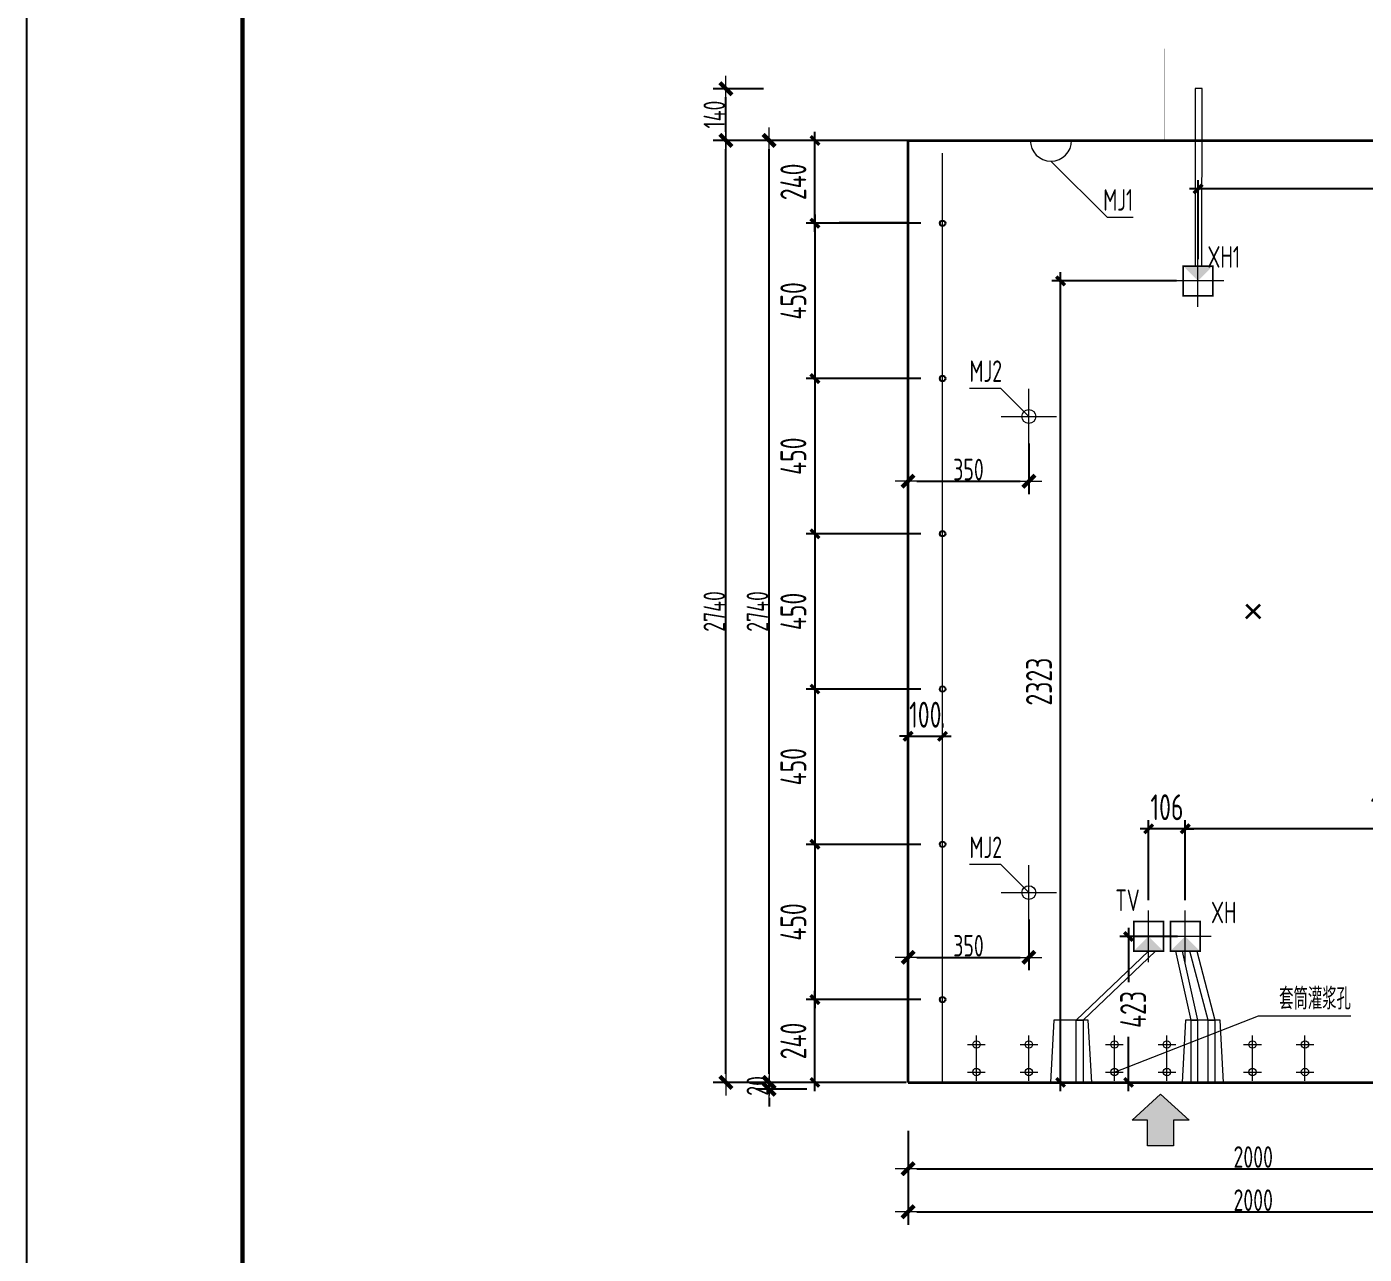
# Model space of a CAD drawing. Extents: x -85320 to 1679916, y -1321939 to 627.
# Drawn here: x 1320540 to 1336041, y -851246 to -837016 of the extents above; entities that cross this region are included whole.
import ezdxf
from ezdxf.enums import TextEntityAlignment as Align

# ---------------------------------------------------------------- set-up
doc = ezdxf.new("R2010")
doc.units = 0
doc.header["$LTSCALE"] = 1000
doc.linetypes.add('DOTE', pattern=[2.42, 2, -0.2, 0.02, -0.2])
for name, color, linetype in [('BORDER', 7, 'Continuous'), ('DIAN BOX', 7, 'Continuous'), ('S_WALL', 9, 'Continuous'), ('打印线框', 7, 'Continuous'), ('拉模', 7, 'Continuous')]:
    doc.layers.add(name, color=color, linetype=linetype)
for name, color, linetype, lineweight in [('WCOL', 7, 'Continuous', 0), ('参数表文字', 7, 'Continuous', 18), ('手孔', 6, 'Continuous', 0), ('直线', 7, 'Continuous', 18), ('预制墙埋件', 8, 'Continuous', 18), ('预制墙墙身水平筋', 130, 'Continuous', 18), ('预制墙墙身纵向受力筋', 1, 'Continuous', 18), ('预制墙详图标注', 3, 'Continuous', 18), ('预制墙详图轮廓', 3, 'Continuous', 35)]:
    doc.layers.add(name, color=color, linetype=linetype, lineweight=lineweight)
doc.styles.add('TSSD_Dimension', font='tssdeng.shx', dxfattribs={"width": 0.7, "bigfont": 'hztxt.shx'})
doc.styles.add('TSSD_Rein', font='Tssdeng.shx', dxfattribs={"width": 0.7, "bigfont": 'hztxt.shx'})
doc.styles.add('样式 1', font='yjkeng.shx', dxfattribs={"width": 0.7, "bigfont": 'yjkchn.shx'})
doc.dimstyles.new('标注', dxfattribs={"dimtxt": 300, "dimasz": 100, "dimexe": 100, "dimexo": 250, "dimgap": 100, "dimtad": 1, "dimdec": 0, "dimlfac": 0.25, "dimzin": 0, "dimdsep": 46, "dimtxsty": 'TSSD_Dimension', "dimblk": 'ARCHTICK', "dimcen": 0, "dimdle": 100, "dimclrt": 7, "dimadec": 0, "dimazin": 0, "dimtfac": 1, "dimtdec": 0, "dimtix": 1, "dimtmove": 2, "dimatfit": 3, "dimfxl": 1, "dimtolj": 1, "dimtzin": 0, "dimarcsym": 0})
doc.dimstyles.new('盈建科结构', dxfattribs={"dimscale": 100, "dimtxt": 2.5, "dimasz": 1, "dimexe": 1.5, "dimexo": 0.625, "dimgap": 0.1, "dimtad": 1, "dimdec": 0, "dimrnd": 1, "dimzin": 0, "dimdsep": 46, "dimtxsty": '样式 1', "dimblk": '_yjkbk', "dimblk1": 'ARCHTICK', "dimblk2": 'ARCHTICK', "dimcen": 0.09, "dimadec": 0, "dimazin": 0, "dimtfac": 1, "dimtdec": 4, "dimtix": 1, "dimtmove": 2, "dimatfit": 3, "dimfxl": 1, "dimtolj": 1, "dimtzin": 0, "dimarcsym": 0})

# ---------------------------------------------------------------- blocks, each defined once
blk = doc.blocks.new('_yjkbk')
blk.add_line((-1, 0), (1.5, 0))
blk.add_lwpolyline([(-0.7, -0.7, 0.5, 0.5, 0), (0.7, 0.7, 0.5, 0.5, 0)], format="xyseb")
blk = doc.blocks.new('*D1564')
at = {"layer": 'Defpoints', "color": 0, "transparency": 16777216}
for p in [(1330754, -849754), (1338754, -849754), (1338754, -850254)]:
    blk.add_point(p, dxfattribs=at)
at = {"layer": '预制墙详图标注', "color": 0, "lineweight": -2, "transparency": 16777216}
for p, q in [((1330754, -849816), (1330754, -850404)), ((1338754, -849816), (1338754, -850404)), ((1330854, -850254), (1338654, -850254))]:
    blk.add_line(p, q, dxfattribs=at)
at = {"layer": '预制墙详图标注', "color": 0, "lineweight": -2, "transparency": 16777216, "xscale": 100, "yscale": 100, "zscale": 100, "rotation": 180}
blk.add_blockref('_yjkbk', (1330754, -850254), dxfattribs=at)
at = {"layer": '预制墙详图标注', "color": 0, "lineweight": -2, "transparency": 16777216, "xscale": 100, "yscale": 100, "zscale": 100}
blk.add_blockref('_yjkbk', (1338754, -850254), dxfattribs=at)
at = {"layer": '预制墙详图标注', "color": 0, "transparency": 16777216, "insert": (1334754, -850244), "char_height": 250, "attachment_point": 8, "style": '样式 1'}
blk.add_mtext('\\A1;2000', dxfattribs=at)
blk = doc.blocks.new('_ArchTick')
at = {"color": 0, "linetype": 'ByBlock', "const_width": 0.4}
blk.add_lwpolyline([(-0.5, -0.5), (0.5, 0.5)], dxfattribs=at)
blk = doc.blocks.new('*D1565')
at = {"layer": 'Defpoints', "color": 0, "transparency": 16777216}
for p in [(1330754, -850254), (1338754, -850254), (1338754, -850754)]:
    blk.add_point(p, dxfattribs=at)
at = {"layer": '预制墙详图标注', "color": 0, "lineweight": -2, "transparency": 16777216}
for p, q in [((1330754, -850316), (1330754, -850904)), ((1338754, -850316), (1338754, -850904)), ((1330854, -850754), (1338654, -850754))]:
    blk.add_line(p, q, dxfattribs=at)
at = {"layer": '预制墙详图标注', "color": 0, "lineweight": -2, "transparency": 16777216, "xscale": 100, "yscale": 100, "zscale": 100, "rotation": 180}
blk.add_blockref('_yjkbk', (1330754, -850754), dxfattribs=at)
at = {"layer": '预制墙详图标注', "color": 0, "lineweight": -2, "transparency": 16777216, "xscale": 100, "yscale": 100, "zscale": 100}
blk.add_blockref('_yjkbk', (1338754, -850754), dxfattribs=at)
at = {"layer": '预制墙详图标注', "color": 0, "transparency": 16777216, "insert": (1334754, -850744), "char_height": 250, "attachment_point": 8, "style": '样式 1'}
blk.add_mtext('\\A1;2000', dxfattribs=at)
blk = doc.blocks.new('*D1566')
at = {"layer": 'Defpoints', "color": 0, "transparency": 16777216}
for p in [(1329143, -849254), (1329643, -849254), (1329643, -849334)]:
    blk.add_point(p, dxfattribs=at)
at = {"layer": '预制墙详图标注', "color": 0, "lineweight": -2, "transparency": 16777216}
for p, q in [((1329143, -849154), (1329143, -849054)), ((1329580, -849254), (1328993, -849254)), ((1329143, -849334), (1329143, -849254)), ((1329580, -849334), (1328993, -849334)), ((1329143, -849434), (1329143, -849534))]:
    blk.add_line(p, q, dxfattribs=at)
at = {"layer": '预制墙详图标注', "color": 0, "lineweight": -2, "transparency": 16777216, "xscale": 100, "yscale": 100, "zscale": 100}
for p, rotation in [((1329143, -849254), 270), ((1329143, -849334), 90)]:
    blk.add_blockref('_yjkbk', p, dxfattribs=dict(at, rotation=rotation))
at = {"layer": '预制墙详图标注', "color": 0, "transparency": 16777216, "insert": (1329133, -849294), "char_height": 250, "attachment_point": 8, "rotation": 90, "style": '样式 1'}
blk.add_mtext('\\A1;20', dxfattribs=at)
blk = doc.blocks.new('*D1612')
at = {"layer": 'Defpoints', "color": 0, "transparency": 16777216}
for p in [(1333309, -847562), (1334126, -847562), (1335034, -849254)]:
    blk.add_point(p, dxfattribs=at)
at = {"layer": 'WCOL', "color": 0, "lineweight": -2, "transparency": 16777216}
for p, q in [((1333876, -847562), (1333209, -847562)), ((1333309, -847462), (1333309, -848090)), ((1333309, -849354), (1333309, -848726)), ((1334784, -849254), (1333209, -849254))]:
    blk.add_line(p, q, dxfattribs=at)
at = {"layer": 'WCOL', "color": 0, "lineweight": -2, "transparency": 16777216, "xscale": 100, "yscale": 100, "zscale": 100}
for p, rotation in [((1333309, -847562), 90), ((1333309, -849254), 270)]:
    blk.add_blockref('_ArchTick', p, dxfattribs=dict(at, rotation=rotation))
at = {"layer": 'WCOL', "color": 7, "transparency": 16777216, "insert": (1333362, -848408), "char_height": 300, "attachment_point": 5, "rotation": 90, "style": 'TSSD_Dimension'}
blk.add_mtext('\\A1;423', dxfattribs=at)
blk = doc.blocks.new('*D1613')
at = {"layer": 'Defpoints', "color": 0, "transparency": 16777216}
for p in [(1333966, -846314), (1333966, -847390), (1338754, -847402)]:
    blk.add_point(p, dxfattribs=at)
at = {"layer": 'WCOL', "color": 0, "lineweight": -2, "transparency": 16777216}
for p, q in [((1338854, -846314), (1333866, -846314)), ((1333966, -847140), (1333966, -846214)), ((1338754, -847152), (1338754, -846214))]:
    blk.add_line(p, q, dxfattribs=at)
at = {"layer": 'WCOL', "color": 0, "lineweight": -2, "transparency": 16777216, "xscale": 100, "yscale": 100, "zscale": 100, "rotation": 180}
blk.add_blockref('_ArchTick', (1333966, -846314), dxfattribs=at)
at = {"layer": 'WCOL', "color": 0, "lineweight": -2, "transparency": 16777216, "xscale": 100, "yscale": 100, "zscale": 100}
blk.add_blockref('_ArchTick', (1338754, -846314), dxfattribs=at)
at = {"layer": 'WCOL', "color": 7, "transparency": 16777216, "insert": (1336360, -846064), "char_height": 300, "attachment_point": 5, "style": 'TSSD_Dimension'}
blk.add_mtext('\\A1;1197', dxfattribs=at)
blk = doc.blocks.new('线盒')
at = {"layer": 'DIAN BOX'}
h = blk.add_hatch(color=256, dxfattribs=at)
h.dxf.hatch_style = 1
h.paths.add_polyline_path([(1465682, -670175), (1465854, -670347), (1465510, -670347)])
at = {"color": 6, "const_width": 20}
blk.add_lwpolyline([(1465510, -670003), (1465854, -670003), (1465854, -670347), (1465510, -670347), (1465510, -670003)], dxfattribs=at)
at = {"layer": 'WCOL', "color": 4, "linetype": 'DOTE'}
for p, q in [((1465682, -670475), (1465682, -669876)), ((1465383, -670175), (1465982, -670175))]:
    blk.add_line(p, q, dxfattribs=at)
at = {"layer": 'WCOL', "color": 5}
blk.add_lwpolyline([(1465510, -670347), (1465854, -670347), (1465854, -670003), (1465510, -670003)], close=True, dxfattribs=at)
blk = doc.blocks.new('手孔')
at = {"layer": '手孔', "color": 6}
blk.add_lwpolyline([(1383436, -746221), (1383916, -746221), (1383876, -745501), (1383476, -745501)], close=True, dxfattribs=at)
at = {"layer": '手孔', "color": 4}
for points in [[(1383538, -746221), (1383618, -746221), (1383618, -745501), (1383538, -745501)], [(1383817, -746221), (1383737, -746221), (1383737, -745501), (1383817, -745501)]]:
    blk.add_lwpolyline(points, close=True, dxfattribs=at)
blk = doc.blocks.new('*D1614')
at = {"layer": 'Defpoints', "color": 0, "transparency": 16777216}
for p in [(1333542, -846314), (1333542, -847390), (1333966, -847390)]:
    blk.add_point(p, dxfattribs=at)
at = {"layer": 'WCOL', "color": 0, "lineweight": -2, "transparency": 16777216}
for p, q in [((1333542, -846314), (1333442, -846314)), ((1333542, -847140), (1333542, -846214)), ((1333966, -846314), (1333542, -846314)), ((1333966, -847140), (1333966, -846214)), ((1333966, -846314), (1334066, -846314))]:
    blk.add_line(p, q, dxfattribs=at)
at = {"layer": 'WCOL', "color": 0, "lineweight": -2, "transparency": 16777216, "xscale": 100, "yscale": 100, "zscale": 100}
blk.add_blockref('_ArchTick', (1333542, -846314), dxfattribs=at)
at = {"layer": 'WCOL', "color": 0, "lineweight": -2, "transparency": 16777216, "xscale": 100, "yscale": 100, "zscale": 100, "rotation": 180}
blk.add_blockref('_ArchTick', (1333966, -846314), dxfattribs=at)
at = {"layer": 'WCOL', "color": 7, "transparency": 16777216, "insert": (1333754, -846064), "char_height": 300, "attachment_point": 5, "style": 'TSSD_Dimension'}
blk.add_mtext('\\A1;106', dxfattribs=at)
blk = doc.blocks.new('*D1950')
at = {"layer": 'Defpoints', "color": 0, "transparency": 16777216}
for p in [(1334114, -838896), (1334114, -839962), (1338754, -839962)]:
    blk.add_point(p, dxfattribs=at)
at = {"layer": '手孔', "color": 0, "lineweight": -2, "transparency": 16777216}
for p, q in [((1338854, -838896), (1334014, -838896)), ((1334114, -839712), (1334114, -838796)), ((1338754, -839712), (1338754, -838796))]:
    blk.add_line(p, q, dxfattribs=at)
at = {"layer": '手孔', "color": 0, "lineweight": -2, "transparency": 16777216, "xscale": 100, "yscale": 100, "zscale": 100, "rotation": 180}
blk.add_blockref('_ArchTick', (1334114, -838896), dxfattribs=at)
at = {"layer": '手孔', "color": 0, "lineweight": -2, "transparency": 16777216, "xscale": 100, "yscale": 100, "zscale": 100}
blk.add_blockref('_ArchTick', (1338754, -838896), dxfattribs=at)
at = {"layer": '手孔', "color": 7, "transparency": 16777216, "insert": (1336434, -838646), "char_height": 300, "attachment_point": 5, "style": 'TSSD_Dimension'}
blk.add_mtext('\\A1;1160', dxfattribs=at)
blk = doc.blocks.new('*D1951')
at = {"layer": 'Defpoints', "color": 0, "transparency": 16777216}
for p in [(1332521, -839962), (1334114, -839962), (1331980, -849254)]:
    blk.add_point(p, dxfattribs=at)
at = {"layer": '手孔', "color": 0, "lineweight": -2, "transparency": 16777216}
for p, q in [((1333864, -839962), (1332421, -839962)), ((1332521, -849354), (1332521, -839862)), ((1332230, -849254), (1332621, -849254))]:
    blk.add_line(p, q, dxfattribs=at)
at = {"layer": '手孔', "color": 0, "lineweight": -2, "transparency": 16777216, "xscale": 100, "yscale": 100, "zscale": 100}
for p, rotation in [((1332521, -839962), 90), ((1332521, -849254), 270)]:
    blk.add_blockref('_ArchTick', p, dxfattribs=dict(at, rotation=rotation))
at = {"layer": '手孔', "color": 7, "transparency": 16777216, "insert": (1332271, -844608), "char_height": 300, "attachment_point": 5, "rotation": 90, "style": 'TSSD_Dimension'}
blk.add_mtext('\\A1;2323', dxfattribs=at)
blk = doc.blocks.new('线盒反')
at = {"layer": 'DIAN BOX'}
h = blk.add_hatch(color=256, dxfattribs=at)
h.dxf.hatch_style = 1
h.paths.add_polyline_path([(1384986, -744413), (1384814, -744241), (1385158, -744241)])
at = {"color": 6, "const_width": 20}
blk.add_lwpolyline([(1384814, -744241), (1384814, -744241), (1385158, -744241), (1385158, -744585), (1384814, -744585), (1384814, -744241)], dxfattribs=at)
at = {"layer": 'WCOL', "color": 4, "linetype": 'DOTE'}
for p, q in [((1384986, -744712), (1384986, -744113)), ((1385286, -744413), (1384687, -744413))]:
    blk.add_line(p, q, dxfattribs=at)
at = {"layer": 'WCOL', "color": 5}
blk.add_lwpolyline([(1385158, -744585), (1384814, -744585), (1384814, -744241), (1385158, -744241)], close=True, dxfattribs=at)
blk = doc.blocks.new('*D2037')
at = {"layer": 'Defpoints', "color": 0, "transparency": 16777216}
for p in [(1330754, -841784), (1332154, -841784), (1332154, -842284)]:
    blk.add_point(p, dxfattribs=at)
at = {"layer": '预制墙详图标注', "color": 0, "lineweight": -2, "transparency": 16777216}
for p, q in [((1330754, -841846), (1330754, -842434)), ((1332154, -841846), (1332154, -842434)), ((1330854, -842284), (1332054, -842284))]:
    blk.add_line(p, q, dxfattribs=at)
at = {"layer": '预制墙详图标注', "color": 0, "lineweight": -2, "transparency": 16777216, "xscale": 100, "yscale": 100, "zscale": 100, "rotation": 180}
blk.add_blockref('_yjkbk', (1330754, -842284), dxfattribs=at)
at = {"layer": '预制墙详图标注', "color": 0, "lineweight": -2, "transparency": 16777216, "xscale": 100, "yscale": 100, "zscale": 100}
blk.add_blockref('_yjkbk', (1332154, -842284), dxfattribs=at)
at = {"layer": '预制墙详图标注', "color": 0, "transparency": 16777216, "insert": (1331454, -842274), "char_height": 250, "attachment_point": 8, "style": '样式 1'}
blk.add_mtext('\\A1;350', dxfattribs=at)
blk = doc.blocks.new('*D2038')
at = {"layer": 'Defpoints', "color": 0, "transparency": 16777216}
for p in [(1330754, -847304), (1332154, -847304), (1332154, -847804)]:
    blk.add_point(p, dxfattribs=at)
at = {"layer": '预制墙详图标注', "color": 0, "lineweight": -2, "transparency": 16777216}
for p, q in [((1330754, -847366), (1330754, -847954)), ((1332154, -847366), (1332154, -847954)), ((1330854, -847804), (1332054, -847804))]:
    blk.add_line(p, q, dxfattribs=at)
at = {"layer": '预制墙详图标注', "color": 0, "lineweight": -2, "transparency": 16777216, "xscale": 100, "yscale": 100, "zscale": 100, "rotation": 180}
blk.add_blockref('_yjkbk', (1330754, -847804), dxfattribs=at)
at = {"layer": '预制墙详图标注', "color": 0, "lineweight": -2, "transparency": 16777216, "xscale": 100, "yscale": 100, "zscale": 100}
blk.add_blockref('_yjkbk', (1332154, -847804), dxfattribs=at)
at = {"layer": '预制墙详图标注', "color": 0, "transparency": 16777216, "insert": (1331454, -847794), "char_height": 250, "attachment_point": 8, "style": '样式 1'}
blk.add_mtext('\\A1;350', dxfattribs=at)
blk = doc.blocks.new('*D2244')
at = {"layer": 'Defpoints', "color": 0, "transparency": 16777216}
for p in [(1329143, -838334), (1329643, -838334), (1329643, -849254)]:
    blk.add_point(p, dxfattribs=at)
at = {"layer": '预制墙详图标注', "color": 0, "lineweight": -2, "transparency": 16777216}
for p, q in [((1329580, -838334), (1328993, -838334)), ((1329143, -849154), (1329143, -838434)), ((1329580, -849254), (1328993, -849254))]:
    blk.add_line(p, q, dxfattribs=at)
at = {"layer": '预制墙详图标注', "color": 0, "lineweight": -2, "transparency": 16777216, "xscale": 100, "yscale": 100, "zscale": 100}
for p, rotation in [((1329143, -838334), 90), ((1329143, -849254), 270)]:
    blk.add_blockref('_yjkbk', p, dxfattribs=dict(at, rotation=rotation))
at = {"layer": '预制墙详图标注', "color": 0, "transparency": 16777216, "insert": (1329133, -843794), "char_height": 250, "attachment_point": 8, "rotation": 90, "style": '样式 1'}
blk.add_mtext('\\A1;2740', dxfattribs=at)
blk = doc.blocks.new('*D2245')
at = {"layer": 'Defpoints', "color": 0, "transparency": 16777216}
for p in [(1328643, -838334), (1329143, -838334), (1329143, -849254)]:
    blk.add_point(p, dxfattribs=at)
at = {"layer": '预制墙详图标注', "color": 0, "lineweight": -2, "transparency": 16777216}
for p, q in [((1329080, -838334), (1328493, -838334)), ((1328643, -849154), (1328643, -838434)), ((1329080, -849254), (1328493, -849254))]:
    blk.add_line(p, q, dxfattribs=at)
at = {"layer": '预制墙详图标注', "color": 0, "lineweight": -2, "transparency": 16777216, "xscale": 100, "yscale": 100, "zscale": 100}
for p, rotation in [((1328643, -838334), 90), ((1328643, -849254), 270)]:
    blk.add_blockref('_yjkbk', p, dxfattribs=dict(at, rotation=rotation))
at = {"layer": '预制墙详图标注', "color": 0, "transparency": 16777216, "insert": (1328633, -843794), "char_height": 250, "attachment_point": 8, "rotation": 90, "style": '样式 1'}
blk.add_mtext('\\A1;2740', dxfattribs=at)
blk = doc.blocks.new('*D2246')
at = {"layer": 'Defpoints', "color": 0, "transparency": 16777216}
for p in [(1328643, -837734), (1329143, -837734), (1329143, -838334)]:
    blk.add_point(p, dxfattribs=at)
at = {"layer": '预制墙详图标注', "color": 0, "lineweight": -2, "transparency": 16777216}
for p, q in [((1329080, -837734), (1328493, -837734)), ((1328643, -838234), (1328643, -837834)), ((1329080, -838334), (1328493, -838334))]:
    blk.add_line(p, q, dxfattribs=at)
at = {"layer": '预制墙详图标注', "color": 0, "lineweight": -2, "transparency": 16777216, "xscale": 100, "yscale": 100, "zscale": 100}
for p, rotation in [((1328643, -837734), 90), ((1328643, -838334), 270)]:
    blk.add_blockref('_yjkbk', p, dxfattribs=dict(at, rotation=rotation))
at = {"layer": '预制墙详图标注', "color": 0, "transparency": 16777216, "insert": (1328633, -838034), "char_height": 250, "attachment_point": 8, "rotation": 90, "style": '样式 1'}
blk.add_mtext('\\A1;140', dxfattribs=at)
blk = doc.blocks.new('图框1')
at = {"layer": 'BORDER', "const_width": 50}
blk.add_lwpolyline([(1377779, -823089), (1377779, -783089), (1433679, -783089), (1433679, -823089)], close=True, dxfattribs=at)
blk = doc.blocks.new('*D3015')
at = {"layer": 'Defpoints', "color": 0, "transparency": 16777216}
for p in [(1020088, -842247), (1021395, -842247), (1021395, -843207)]:
    blk.add_point(p, dxfattribs=at)
at = {"layer": '拉模', "color": 0, "lineweight": -2, "transparency": 16777216}
for p, q in [((1020088, -843307), (1020088, -842147)), ((1021145, -842247), (1019988, -842247)), ((1021145, -843207), (1019988, -843207))]:
    blk.add_line(p, q, dxfattribs=at)
at = {"layer": '拉模', "color": 0, "lineweight": -2, "transparency": 16777216, "xscale": 100, "yscale": 100, "zscale": 100}
for p, rotation in [((1020088, -842247), 90), ((1020088, -843207), 270)]:
    blk.add_blockref('_ArchTick', p, dxfattribs=dict(at, rotation=rotation))
at = {"layer": '拉模', "color": 7, "transparency": 16777216, "insert": (1019838, -842727), "char_height": 300, "attachment_point": 5, "rotation": 90, "style": 'TSSD_Dimension'}
blk.add_mtext('\\A1;240', dxfattribs=at)
blk = doc.blocks.new('*D3016')
at = {"layer": 'Defpoints', "color": 0, "transparency": 16777216}
for p in [(1021567, -839194), (1021167, -839295), (1021567, -839295)]:
    blk.add_point(p, dxfattribs=at)
at = {"layer": '拉模', "color": 0, "lineweight": -2, "transparency": 16777216}
for p, q in [((1021167, -839045), (1021167, -839094)), ((1021567, -839045), (1021567, -839094)), ((1021167, -839194), (1021067, -839194)), ((1021167, -839194), (1021567, -839194)), ((1021567, -839194), (1021667, -839194))]:
    blk.add_line(p, q, dxfattribs=at)
at = {"layer": '拉模', "color": 0, "lineweight": -2, "transparency": 16777216, "xscale": 100, "yscale": 100, "zscale": 100}
blk.add_blockref('_ArchTick', (1021167, -839194), dxfattribs=at)
at = {"layer": '拉模', "color": 0, "lineweight": -2, "transparency": 16777216, "xscale": 100, "yscale": 100, "zscale": 100, "rotation": 180}
blk.add_blockref('_ArchTick', (1021567, -839194), dxfattribs=at)
at = {"layer": '拉模', "color": 7, "transparency": 16777216, "insert": (1021367, -838944), "char_height": 300, "attachment_point": 5, "style": 'TSSD_Dimension'}
blk.add_mtext('\\A1;100', dxfattribs=at)
blk = doc.blocks.new('*D3017')
at = {"layer": 'Defpoints', "color": 0, "transparency": 16777216}
for p in [(1021567, -840447), (1020088, -842247), (1021567, -842247)]:
    blk.add_point(p, dxfattribs=at)
at = {"layer": '拉模', "color": 0, "lineweight": -2, "transparency": 16777216}
for p, q in [((1021317, -840447), (1019988, -840447)), ((1020088, -840347), (1020088, -842347)), ((1021317, -842247), (1019988, -842247))]:
    blk.add_line(p, q, dxfattribs=at)
at = {"layer": '拉模', "color": 0, "lineweight": -2, "transparency": 16777216, "xscale": 100, "yscale": 100, "zscale": 100}
for p, rotation in [((1020088, -840447), 90), ((1020088, -842247), 270)]:
    blk.add_blockref('_ArchTick', p, dxfattribs=dict(at, rotation=rotation))
at = {"layer": '拉模', "color": 7, "transparency": 16777216, "insert": (1019838, -841347), "char_height": 300, "attachment_point": 5, "rotation": 90, "style": 'TSSD_Dimension'}
blk.add_mtext('\\A1;450', dxfattribs=at)
blk = doc.blocks.new('*D3018')
at = {"layer": 'Defpoints', "color": 0, "transparency": 16777216}
for p in [(1021567, -838647), (1020088, -840447), (1021567, -840447)]:
    blk.add_point(p, dxfattribs=at)
at = {"layer": '拉模', "color": 0, "lineweight": -2, "transparency": 16777216}
for p, q in [((1020088, -838547), (1020088, -840547)), ((1021317, -838647), (1019988, -838647)), ((1021317, -840447), (1019988, -840447))]:
    blk.add_line(p, q, dxfattribs=at)
at = {"layer": '拉模', "color": 0, "lineweight": -2, "transparency": 16777216, "xscale": 100, "yscale": 100, "zscale": 100}
for p, rotation in [((1020088, -838647), 90), ((1020088, -840447), 270)]:
    blk.add_blockref('_ArchTick', p, dxfattribs=dict(at, rotation=rotation))
at = {"layer": '拉模', "color": 7, "transparency": 16777216, "insert": (1019838, -839547), "char_height": 300, "attachment_point": 5, "rotation": 90, "style": 'TSSD_Dimension'}
blk.add_mtext('\\A1;450', dxfattribs=at)
blk = doc.blocks.new('*D3019')
at = {"layer": 'Defpoints', "color": 0, "transparency": 16777216}
for p in [(1021567, -836847), (1020088, -838647), (1021567, -838647)]:
    blk.add_point(p, dxfattribs=at)
at = {"layer": '拉模', "color": 0, "lineweight": -2, "transparency": 16777216}
for p, q in [((1021317, -836847), (1019988, -836847)), ((1020088, -836747), (1020088, -838747)), ((1021317, -838647), (1019988, -838647))]:
    blk.add_line(p, q, dxfattribs=at)
at = {"layer": '拉模', "color": 0, "lineweight": -2, "transparency": 16777216, "xscale": 100, "yscale": 100, "zscale": 100}
for p, rotation in [((1020088, -836847), 90), ((1020088, -838647), 270)]:
    blk.add_blockref('_ArchTick', p, dxfattribs=dict(at, rotation=rotation))
at = {"layer": '拉模', "color": 7, "transparency": 16777216, "insert": (1019838, -837747), "char_height": 300, "attachment_point": 5, "rotation": 90, "style": 'TSSD_Dimension'}
blk.add_mtext('\\A1;450', dxfattribs=at)
blk = doc.blocks.new('*D3020')
at = {"layer": 'Defpoints', "color": 0, "transparency": 16777216}
for p in [(1021567, -835047), (1020088, -836847), (1021567, -836847)]:
    blk.add_point(p, dxfattribs=at)
at = {"layer": '拉模', "color": 0, "lineweight": -2, "transparency": 16777216}
for p, q in [((1020088, -834947), (1020088, -836947)), ((1021317, -835047), (1019988, -835047)), ((1021317, -836847), (1019988, -836847))]:
    blk.add_line(p, q, dxfattribs=at)
at = {"layer": '拉模', "color": 0, "lineweight": -2, "transparency": 16777216, "xscale": 100, "yscale": 100, "zscale": 100}
for p, rotation in [((1020088, -835047), 90), ((1020088, -836847), 270)]:
    blk.add_blockref('_ArchTick', p, dxfattribs=dict(at, rotation=rotation))
at = {"layer": '拉模', "color": 7, "transparency": 16777216, "insert": (1019838, -835947), "char_height": 300, "attachment_point": 5, "rotation": 90, "style": 'TSSD_Dimension'}
blk.add_mtext('\\A1;450', dxfattribs=at)
blk = doc.blocks.new('*D3021')
at = {"layer": 'Defpoints', "color": 0, "transparency": 16777216}
for p in [(1021567, -833247), (1020088, -835047), (1021567, -835047)]:
    blk.add_point(p, dxfattribs=at)
at = {"layer": '拉模', "color": 0, "lineweight": -2, "transparency": 16777216}
for p, q in [((1020088, -833147), (1020088, -835147)), ((1021317, -833247), (1019988, -833247)), ((1021317, -835047), (1019988, -835047))]:
    blk.add_line(p, q, dxfattribs=at)
at = {"layer": '拉模', "color": 0, "lineweight": -2, "transparency": 16777216, "xscale": 100, "yscale": 100, "zscale": 100}
for p, rotation in [((1020088, -833247), 90), ((1020088, -835047), 270)]:
    blk.add_blockref('_ArchTick', p, dxfattribs=dict(at, rotation=rotation))
at = {"layer": '拉模', "color": 7, "transparency": 16777216, "insert": (1019838, -834147), "char_height": 300, "attachment_point": 5, "rotation": 90, "style": 'TSSD_Dimension'}
blk.add_mtext('\\A1;450', dxfattribs=at)
blk = doc.blocks.new('*D3022')
at = {"layer": 'Defpoints', "color": 0, "transparency": 16777216}
for p in [(1020088, -832287), (1021567, -832287), (1021567, -833247)]:
    blk.add_point(p, dxfattribs=at)
at = {"layer": '拉模', "color": 0, "lineweight": -2, "transparency": 16777216}
for p, q in [((1020088, -833347), (1020088, -832187)), ((1021317, -832287), (1019988, -832287)), ((1021317, -833247), (1019988, -833247))]:
    blk.add_line(p, q, dxfattribs=at)
at = {"layer": '拉模', "color": 0, "lineweight": -2, "transparency": 16777216, "xscale": 100, "yscale": 100, "zscale": 100}
for p, rotation in [((1020088, -832287), 90), ((1020088, -833247), 270)]:
    blk.add_blockref('_ArchTick', p, dxfattribs=dict(at, rotation=rotation))
at = {"layer": '拉模', "color": 7, "transparency": 16777216, "insert": (1019838, -832767), "char_height": 300, "attachment_point": 5, "rotation": 90, "style": 'TSSD_Dimension'}
blk.add_mtext('\\A1;240', dxfattribs=at)
blk = doc.blocks.new('拉模孔')
at = {"layer": 'S_WALL'}
for centre in [(1021567.4, -833246.6), (1021567.4, -835046.6), (1021567.4, -836846.6), (1021567.4, -838646.6), (1021567.4, -840446.6), (1021567.4, -842246.6)]:
    blk.add_circle(centre, 32, dxfattribs=at)
at = {"layer": '拉模', "color": 3, "lineweight": 0}
blk.add_line((1021567.4, -843206.6), (1021567.4, -832432.7), dxfattribs=at)
at = {"layer": '拉模', "color": 3}
for base, p1, p2, picture, middle in [((1020088.1, -832286.6), (1021567.4, -833246.6), (1021567.4, -832286.6), '*D3022', (1019838.1, -832766.6)), ((1020088.1, -835046.6), (1021567.4, -833246.6), (1021567.4, -835046.6), '*D3021', (1019838.1, -834146.6)), ((1020088.1, -836846.6), (1021567.4, -835046.6), (1021567.4, -836846.6), '*D3020', (1019838.1, -835946.6)), ((1020088.1, -838646.6), (1021567.4, -836846.6), (1021567.4, -838646.6), '*D3019', (1019838.1, -837746.6)), ((1020088.1, -840446.6), (1021567.4, -838646.6), (1021567.4, -840446.6), '*D3018', (1019838.1, -839546.6)), ((1020088.1, -842246.6), (1021567.4, -840446.6), (1021567.4, -842246.6), '*D3017', (1019838.1, -841346.6)), ((1020088.1, -842246.6), (1021395.2, -843206.6), (1021395.2, -842246.6), '*D3015', (1019838.1, -842726.6))]:
    dim = blk.add_linear_dim(base=base, p1=p1, p2=p2, angle=90, dimstyle='标注', dxfattribs=at)
    dim.commit()
    dim.dimension.update_dxf_attribs({"geometry": picture, "text_midpoint": middle})
dim = blk.add_linear_dim(base=(1021567.4, -839193.9), p1=(1021167.4, -839294.6), p2=(1021567.4, -839294.6), dimstyle='标注', dxfattribs=at)
dim.commit()
dim.dimension.update_dxf_attribs({"geometry": '*D3016', "text_midpoint": (1021367.4, -838943.9)})

msp = doc.modelspace()

# ---------------------------------------------------------------- hatches: boundary and pattern name
at = {"layer": 'WCOL'}
h = msp.add_hatch(color=4, dxfattribs=at)
h.dxf.hatch_style = 1
h.paths.add_polyline_path([(1334009.574, -849689.802), (1333829.574, -849689.802), (1333829.574, -849989.802), (1333529.574, -849989.802), (1333529.574, -849689.802), (1333349.574, -849689.802), (1333679.574, -849389.802)])

# ---------------------------------------------------------------- linework, layer by layer
at = {"layer": 'WCOL', "color": 7}
for points in [[(1334080.002, -839789.636), (1334160.002, -839789.636), (1334161.367, -837733.636), (1334081.367, -837733.636)], [(1332703.013, -848533.635), (1332783.013, -848533.635), (1333621.684, -847733.636), (1333541.684, -847733.636)], [(1334031.34, -848533.636), (1334111.34, -848533.636), (1333933.029, -847733.636), (1333853.029, -847733.636)], [(1334309.822, -848533.636), (1334229.822, -848533.636), (1334018.586, -847733.636), (1334098.586, -847733.636)]]:
    msp.add_lwpolyline(points, close=True, dxfattribs=at)
at = {"layer": 'WCOL'}
msp.add_lwpolyline([(1334009.574, -849689.802), (1333829.574, -849689.802), (1333829.574, -849989.802), (1333529.574, -849989.802), (1333529.574, -849689.802), (1333349.574, -849689.802), (1333679.574, -849389.802), (1334009.574, -849689.802)], dxfattribs=at)
at = {"layer": '手孔', "color": 6}
msp.add_lwpolyline([(1332402.543, -849253.635), (1332882.543, -849253.635), (1332842.543, -848533.635), (1332442.543, -848533.635)], close=True, dxfattribs=at)
at = {"layer": '手孔', "color": 4}
msp.add_lwpolyline([(1332783.013, -849253.635), (1332703.013, -849253.635), (1332703.013, -848533.635), (1332783.013, -848533.635)], close=True, dxfattribs=at)
at = {"layer": '打印线框', "color": 1}
msp.add_lwpolyline([(1320539.784, -867870.959), (1320539.784, -825870.959), (1379939.784, -825870.959), (1379939.784, -867870.959)], close=True, dxfattribs=at)
at = {"layer": '直线', "lineweight": 18}
for points in [[(1332409.684, -838573.636), (1333059.684, -839223.636), (1333362.568, -839223.636)], [(1332153.684, -841533.636), (1331828.684, -841208.636), (1331465.222, -841208.636)], [(1332153.684, -847053.636), (1331828.684, -846728.636), (1331465.222, -846728.636)], [(1333145.684, -849133.636), (1334815.013, -848483.636), (1335885.601, -848483.636)]]:
    msp.add_lwpolyline(points, dxfattribs=at)
at = {"layer": '预制墙埋件', "lineweight": 18}
for p, q in [((1332153.684, -841853.636), (1332153.684, -841213.636)), ((1331833.684, -841533.636), (1332473.684, -841533.636)), ((1332153.684, -847373.636), (1332153.684, -846733.636)), ((1331833.684, -847053.636), (1332473.684, -847053.636))]:
    msp.add_line(p, q, dxfattribs=at)
for centre in [(1332153.684, -841533.636), (1332153.684, -847053.636)]:
    msp.add_circle(centre, 80, dxfattribs=at)
msp.add_arc((1332409.684, -838333.636), 240, 180, 0, dxfattribs=at)
at = {"layer": '预制墙墙身水平筋', "lineweight": 18, "const_width": 0.18}
for points in [[(1330090.219, -838493.636), (1329953.684, -838493.636), (1329953.684, -838453.636), (1330753.684, -838453.636), (1330753.684, -838493.636), (1329953.684, -838493.636), (1329953.684, -838453.636), (1330090.219, -838453.636)], [(1330090.219, -838493.636), (1329953.684, -838493.636), (1329953.684, -838453.636), (1330753.684, -838453.636), (1330753.684, -838493.636), (1329953.684, -838493.636), (1329953.684, -838453.636), (1330090.219, -838453.636)], [(1330090.219, -839313.636), (1329953.684, -839313.636), (1329953.684, -839273.636), (1330753.684, -839273.636), (1330753.684, -839313.636), (1329953.684, -839313.636), (1329953.684, -839273.636), (1330090.219, -839273.636)], [(1330090.219, -839313.636), (1329953.684, -839313.636), (1329953.684, -839273.636), (1330753.684, -839273.636), (1330753.684, -839313.636), (1329953.684, -839313.636), (1329953.684, -839273.636), (1330090.219, -839273.636)], [(1330090.219, -840113.636), (1329953.684, -840113.636), (1329953.684, -840073.636), (1330753.684, -840073.636), (1330753.684, -840113.636), (1329953.684, -840113.636), (1329953.684, -840073.636), (1330090.219, -840073.636)], [(1330090.219, -840113.636), (1329953.684, -840113.636), (1329953.684, -840073.636), (1330753.684, -840073.636), (1330753.684, -840113.636), (1329953.684, -840113.636), (1329953.684, -840073.636), (1330090.219, -840073.636)], [(1330090.219, -840913.636), (1329953.684, -840913.636), (1329953.684, -840873.636), (1330753.684, -840873.636), (1330753.684, -840913.636), (1329953.684, -840913.636), (1329953.684, -840873.636), (1330090.219, -840873.636)], [(1330090.219, -840913.636), (1329953.684, -840913.636), (1329953.684, -840873.636), (1330753.684, -840873.636), (1330753.684, -840913.636), (1329953.684, -840913.636), (1329953.684, -840873.636), (1330090.219, -840873.636)], [(1330090.219, -841713.636), (1329953.684, -841713.636), (1329953.684, -841673.636), (1330753.684, -841673.636), (1330753.684, -841713.636), (1329953.684, -841713.636), (1329953.684, -841673.636), (1330090.219, -841673.636)], [(1330090.219, -841713.636), (1329953.684, -841713.636), (1329953.684, -841673.636), (1330753.684, -841673.636), (1330753.684, -841713.636), (1329953.684, -841713.636), (1329953.684, -841673.636), (1330090.219, -841673.636)], [(1330090.219, -842513.636), (1329953.684, -842513.636), (1329953.684, -842473.636), (1330753.684, -842473.636), (1330753.684, -842513.636), (1329953.684, -842513.636), (1329953.684, -842473.636), (1330090.219, -842473.636)], [(1330090.219, -842513.636), (1329953.684, -842513.636), (1329953.684, -842473.636), (1330753.684, -842473.636), (1330753.684, -842513.636), (1329953.684, -842513.636), (1329953.684, -842473.636), (1330090.219, -842473.636)], [(1330090.219, -843313.636), (1329953.684, -843313.636), (1329953.684, -843273.636), (1330753.684, -843273.636), (1330753.684, -843313.636), (1329953.684, -843313.636), (1329953.684, -843273.636), (1330090.219, -843273.636)], [(1330090.219, -843313.636), (1329953.684, -843313.636), (1329953.684, -843273.636), (1330753.684, -843273.636), (1330753.684, -843313.636), (1329953.684, -843313.636), (1329953.684, -843273.636), (1330090.219, -843273.636)], [(1330090.219, -844113.636), (1329953.684, -844113.636), (1329953.684, -844073.636), (1330753.684, -844073.636), (1330753.684, -844113.636), (1329953.684, -844113.636), (1329953.684, -844073.636), (1330090.219, -844073.636)], [(1330090.219, -844113.636), (1329953.684, -844113.636), (1329953.684, -844073.636), (1330753.684, -844073.636), (1330753.684, -844113.636), (1329953.684, -844113.636), (1329953.684, -844073.636), (1330090.219, -844073.636)], [(1330090.219, -844913.636), (1329953.684, -844913.636), (1329953.684, -844873.636), (1330753.684, -844873.636), (1330753.684, -844913.636), (1329953.684, -844913.636), (1329953.684, -844873.636), (1330090.219, -844873.636)], [(1330090.219, -844913.636), (1329953.684, -844913.636), (1329953.684, -844873.636), (1330753.684, -844873.636), (1330753.684, -844913.636), (1329953.684, -844913.636), (1329953.684, -844873.636), (1330090.219, -844873.636)], [(1330090.219, -845713.636), (1329953.684, -845713.636), (1329953.684, -845673.636), (1330753.684, -845673.636), (1330753.684, -845713.636), (1329953.684, -845713.636), (1329953.684, -845673.636), (1330090.219, -845673.636)], [(1330090.219, -845713.636), (1329953.684, -845713.636), (1329953.684, -845673.636), (1330753.684, -845673.636), (1330753.684, -845713.636), (1329953.684, -845713.636), (1329953.684, -845673.636), (1330090.219, -845673.636)], [(1330090.219, -846513.636), (1329953.684, -846513.636), (1329953.684, -846473.636), (1330753.684, -846473.636), (1330753.684, -846513.636), (1329953.684, -846513.636), (1329953.684, -846473.636), (1330090.219, -846473.636)], [(1330090.219, -846513.636), (1329953.684, -846513.636), (1329953.684, -846473.636), (1330753.684, -846473.636), (1330753.684, -846513.636), (1329953.684, -846513.636), (1329953.684, -846473.636), (1330090.219, -846473.636)], [(1330090.219, -847313.636), (1329953.684, -847313.636), (1329953.684, -847273.636), (1330753.684, -847273.636), (1330753.684, -847313.636), (1329953.684, -847313.636), (1329953.684, -847273.636), (1330090.219, -847273.636)], [(1330090.219, -847313.636), (1329953.684, -847313.636), (1329953.684, -847273.636), (1330753.684, -847273.636), (1330753.684, -847313.636), (1329953.684, -847313.636), (1329953.684, -847273.636), (1330090.219, -847273.636)], [(1330090.219, -847713.636), (1329953.684, -847713.636), (1329953.684, -847673.636), (1330753.684, -847673.636), (1330753.684, -847713.636), (1329953.684, -847713.636), (1329953.684, -847673.636), (1330090.219, -847673.636)], [(1330090.219, -847713.636), (1329953.684, -847713.636), (1329953.684, -847673.636), (1330753.684, -847673.636), (1330753.684, -847713.636), (1329953.684, -847713.636), (1329953.684, -847673.636), (1330090.219, -847673.636)], [(1330090.219, -848113.636), (1329953.684, -848113.636), (1329953.684, -848073.636), (1330753.684, -848073.636), (1330753.684, -848113.636), (1329953.684, -848113.636), (1329953.684, -848073.636), (1330090.219, -848073.636)], [(1330090.219, -848113.636), (1329953.684, -848113.636), (1329953.684, -848073.636), (1330753.684, -848073.636), (1330753.684, -848113.636), (1329953.684, -848113.636), (1329953.684, -848073.636), (1330090.219, -848073.636)], [(1330090.219, -848513.636), (1329953.684, -848513.636), (1329953.684, -848473.636), (1330753.684, -848473.636), (1330753.684, -848513.636), (1329953.684, -848513.636), (1329953.684, -848473.636), (1330090.219, -848473.636)], [(1330090.219, -848513.636), (1329953.684, -848513.636), (1329953.684, -848473.636), (1330753.684, -848473.636), (1330753.684, -848513.636), (1329953.684, -848513.636), (1329953.684, -848473.636), (1330090.219, -848473.636)], [(1330090.219, -848953.636), (1329953.684, -848953.636), (1329953.684, -848913.636), (1330753.684, -848913.636), (1330753.684, -848953.636), (1329953.684, -848953.636), (1329953.684, -848913.636), (1330090.219, -848913.636)], [(1330090.219, -848953.636), (1329953.684, -848953.636), (1329953.684, -848913.636), (1330753.684, -848913.636), (1330753.684, -848953.636), (1329953.684, -848953.636), (1329953.684, -848913.636), (1330090.219, -848913.636)]]:
    msp.add_lwpolyline(points, close=True, dxfattribs=at)
at = {"layer": '预制墙墙身纵向受力筋', "lineweight": 18}
for p, q in [((1331443.017, -848813.636), (1331648.35, -848813.636)), ((1331545.684, -849236.303), (1331545.684, -848710.969)), ((1332051.017, -848813.636), (1332256.35, -848813.636)), ((1332153.684, -849236.303), (1332153.684, -848710.969)), ((1333043.017, -848813.636), (1333248.35, -848813.636)), ((1333145.684, -849236.303), (1333145.684, -848710.969)), ((1333651.017, -848813.636), (1333856.35, -848813.636)), ((1333753.684, -849236.303), (1333753.684, -848710.969)), ((1334643.017, -848813.636), (1334848.35, -848813.636)), ((1334745.684, -849236.303), (1334745.684, -848710.969)), ((1335251.017, -848813.636), (1335456.35, -848813.636)), ((1335353.684, -849236.303), (1335353.684, -848710.969)), ((1331443.017, -849133.636), (1331648.35, -849133.636)), ((1332051.017, -849133.636), (1332256.35, -849133.636)), ((1333043.017, -849133.636), (1333248.35, -849133.636)), ((1333651.017, -849133.636), (1333856.35, -849133.636)), ((1334643.017, -849133.636), (1334848.35, -849133.636)), ((1335251.017, -849133.636), (1335456.35, -849133.636))]:
    msp.add_line(p, q, dxfattribs=at)
at = {"layer": '预制墙墙身纵向受力筋', "lineweight": 18, "const_width": 0.18}
for points in [[(1331321.684, -838333.636), (1331321.684, -837269.636), (1331385.684, -837269.636), (1331385.684, -838333.636)], [(1332121.684, -838333.636), (1332121.684, -837269.636), (1332185.684, -837269.636), (1332185.684, -838333.636)], [(1332921.684, -838333.636), (1332921.684, -837269.636), (1332985.684, -837269.636), (1332985.684, -838333.636)], [(1333721.684, -838333.636), (1333721.684, -837269.636), (1333785.684, -837269.636), (1333785.684, -838333.636)], [(1334521.684, -838333.636), (1334521.684, -837269.636), (1334585.684, -837269.636), (1334585.684, -838333.636)], [(1335321.684, -838333.636), (1335321.684, -837269.636), (1335385.684, -837269.636), (1335385.684, -838333.636)]]:
    msp.add_lwpolyline(points, close=True, dxfattribs=at)
at = {"layer": '预制墙墙身纵向受力筋', "lineweight": 18}
for centre in [(1331545.684, -848813.636), (1332153.684, -848813.636), (1333145.684, -848813.636), (1333753.684, -848813.636), (1334745.684, -848813.636), (1335353.684, -848813.636), (1331545.684, -849133.636), (1332153.684, -849133.636), (1333145.684, -849133.636), (1333753.684, -849133.636), (1334745.684, -849133.636), (1335353.684, -849133.636)]:
    msp.add_circle(centre, 42.667, dxfattribs=at)
at = {"layer": '预制墙详图标注', "lineweight": 35}
for p, q in [((1334673.684, -843713.636), (1334833.684, -843873.636)), ((1334673.684, -843873.636), (1334833.684, -843713.636))]:
    msp.add_line(p, q, dxfattribs=at)
at = {"layer": '预制墙详图轮廓', "lineweight": 35}
for p, q in [((1330753.684, -838333.636), (1338753.684, -838333.636)), ((1330753.684, -849253.636), (1330753.684, -838333.636)), ((1330753.684, -849253.636), (1338753.684, -849253.636))]:
    msp.add_line(p, q, dxfattribs=at)

# ---------------------------------------------------------------- block references
at = {"layer": 'WCOL', "color": 7}
for name, p in [('线盒反', (-50872.665, -95548.938)), ('线盒', (-132140.769, -177386.2))]:
    msp.add_blockref(name, p, dxfattribs=at)
at = {"layer": 'WCOL', "color": 7, "xscale": -1}
msp.add_blockref('线盒', (2799648.137, -177386.2), dxfattribs=at)
at = {"layer": '手孔', "color": 7}
msp.add_blockref('手孔', (-49506.85, -103032.755), dxfattribs=at)
at = {"layer": '拉模', "color": 3}
for name, p in [('图框1', (-54739.165, -43782.265)), ('拉模孔', (309586.323, -6047.06))]:
    msp.add_blockref(name, p, dxfattribs=at)

# ---------------------------------------------------------------- texts
at = {"layer": '参数表文字', "linetype": 'Continuous', "style": 'TSSD_Rein', "width": 0.7}
for s, p in [('XH1', (1334412.106, -839683.866)), ('XH', (1334412.106, -847283.866))]:
    msp.add_text(s, height=250, dxfattribs=at).set_placement(p, align=Align.MIDDLE_CENTER)
at = {"layer": '直线', "linetype": 'Continuous', "style": '样式 1', "width": 0.7}
for s, p in [('MJ1', (1333362.568, -839223.636)), ('套筒灌浆孔', (1335885.601, -848483.636))]:
    msp.add_text(s, height=250, dxfattribs=at).set_placement(p, align=Align.BOTTOM_RIGHT)
for s, p in [('MJ2', (1331465.222, -841208.636)), ('MJ2', (1331465.222, -846728.636)), ('TV', (1333156.556, -847342.035))]:
    msp.add_text(s, height=250, dxfattribs=at).set_placement(p, align=Align.BOTTOM_LEFT)

# ---------------------------------------------------------------- dimensions: what is measured, and where the dimension line sits
at = {"layer": 'WCOL', "color": 7}
for base, p1, p2, picture, middle in [((1333541.684, -846313.629), (1333965.684, -847389.636), (1333541.684, -847389.636), '*D1614', (1333753.684, -846063.629)), ((1333965.684, -846313.629), (1338753.684, -847401.636), (1333965.684, -847389.636), '*D1613', (1336359.684, -846063.629))]:
    dim = msp.add_linear_dim(base=base, p1=p1, p2=p2, dimstyle='标注', dxfattribs=at)
    dim.commit()
    dim.dimension.update_dxf_attribs({"geometry": picture, "text_midpoint": middle})
dim = msp.add_linear_dim(base=(1333309.389, -847561.636), p1=(1335033.657, -849253.636), p2=(1334125.684, -847561.636), angle=90, dimstyle='标注', dxfattribs=at)
dim.commit()
dim.dimension.update_dxf_attribs({"geometry": '*D1612', "text_midpoint": (1333361.74, -848407.636), "dimtype": 160})
at = {"layer": '手孔', "color": 3}
dim = msp.add_linear_dim(base=(1334113.684, -838896.361), p1=(1338753.684, -839961.636), p2=(1334113.684, -839961.636), dimstyle='标注', dxfattribs=at)
dim.commit()
dim.dimension.update_dxf_attribs({"geometry": '*D1950', "text_midpoint": (1336433.684, -838646.361)})
dim = msp.add_linear_dim(base=(1332520.959, -839961.636), p1=(1331979.802, -849253.636), p2=(1334113.684, -839961.636), angle=90, dimstyle='标注', dxfattribs=at)
dim.commit()
dim.dimension.update_dxf_attribs({"geometry": '*D1951', "text_midpoint": (1332270.959, -844607.636)})
at = {"layer": '预制墙详图标注'}
for p1, p2, text, picture, middle in [((1329142.834, -838333.636), (1329142.834, -837733.636), '140', '*D2246', (1328507.834, -838033.636)), ((1329142.834, -849253.636), (1329142.834, -838333.636), '2740', '*D2245', (1328507.834, -843793.636)), ((1329642.834, -849253.636), (1329642.834, -838333.636), '2740', '*D2244', (1329007.834, -843793.636))]:
    dim = msp.add_aligned_dim(p1=p1, p2=p2, distance=500, text=text, dimstyle='盈建科结构', override={"dimscale": 100, "dimtxt": 2.5, "dimasz": 1, "dimexe": 1.5, "dimexo": 0.625, "dimgap": 0.1, "dimtad": 1, "dimlfac": 0.25, "dimrnd": 5, "dimdle": 0, "dimtix": 1, "dimfxlon": 0}, dxfattribs=at)
    dim.commit()
    dim.dimension.update_dxf_attribs({"geometry": picture, "text_midpoint": middle})
for p1, p2, distance, picture, middle in [((1330753.684, -841783.636), (1332153.684, -841783.636), -500, '*D2037', (1331453.684, -842148.636)), ((1330753.684, -847303.636), (1332153.684, -847303.636), -500, '*D2038', (1331453.684, -847668.636)), ((1329642.834, -849333.636), (1329642.834, -849253.636), 500, '*D1566', (1329007.834, -849293.636)), ((1330753.684, -849753.636), (1338753.684, -849753.636), -500, '*D1564', (1334753.684, -850118.636)), ((1330753.684, -850253.636), (1338753.684, -850253.636), -500, '*D1565', (1334753.684, -850618.636))]:
    dim = msp.add_aligned_dim(p1=p1, p2=p2, distance=distance, dimstyle='盈建科结构', override={"dimscale": 100, "dimtxt": 2.5, "dimasz": 1, "dimexe": 1.5, "dimexo": 0.625, "dimgap": 0.1, "dimtad": 1, "dimlfac": 0.25, "dimrnd": 5, "dimdle": 0, "dimtix": 1, "dimfxlon": 0}, dxfattribs=at)
    dim.commit()
    dim.dimension.update_dxf_attribs({"geometry": picture, "text_midpoint": middle})

doc.saveas('drawing.dxf')
